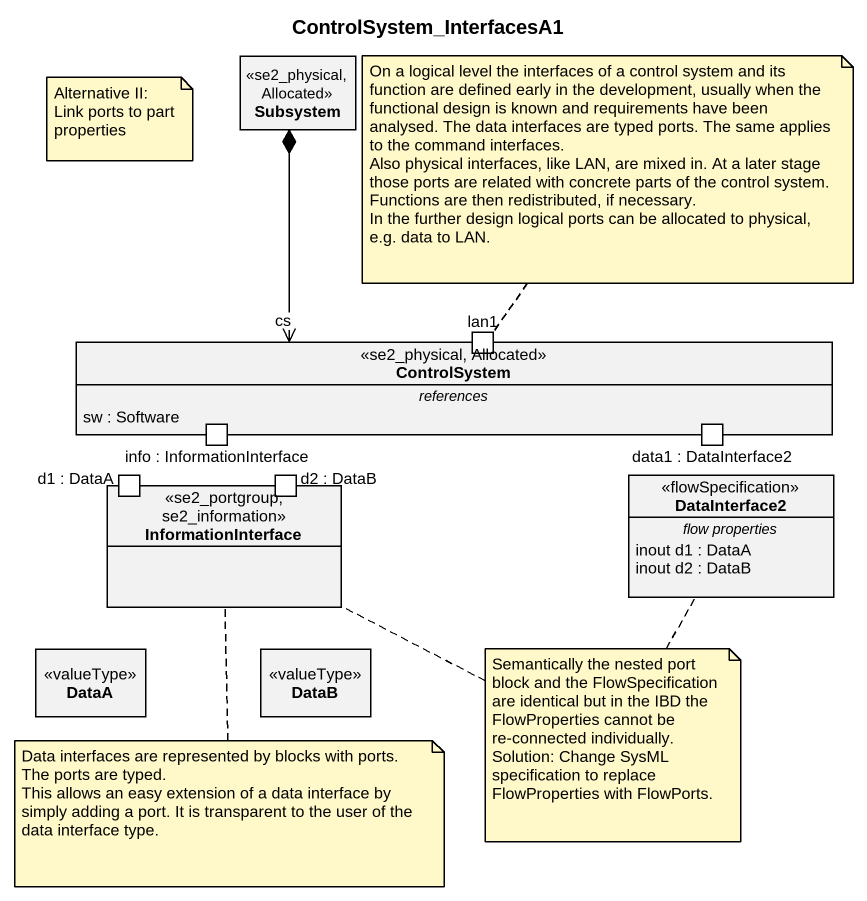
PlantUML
@startuml
title ControlSystem_InterfacesA1
allowmixing
hide circle
hide empty members
class Subsystem <<se2_physical, Allocated>>
class ControlSystem <<se2_physical, Allocated>> {
  -- references --
  sw : Software
  -- ports --
  info : InformationInterface
  data1 : DataInterface2
  lan1
}
rectangle InformationInterface <<se2_portgroup, se2_information>> {
  port "d1 : DataA" as d1_DataA
  port "d2 : DataB" as d2_DataB
}
interface DataInterface2 <<flowSpecification>> {
  -- flow properties --
  inout d1 : DataA
  inout d2 : DataB
}
class DataA <<valueType>>
class DataB <<valueType>>
Subsystem *--> "cs" ControlSystem
note as N1
  Alternative II:
  Link ports to part properties
end note
note top of ControlSystem
  On a logical level the interfaces of a control system and its function are defined early in the development, usually when the functional design is known and requirements have been analysed. The data interfaces are typed ports. The same applies to the command interfaces.
  Also physical interfaces, like LAN, are mixed in. At a later stage those ports are related with concrete parts of the control system.
  Functions are then redistributed, if necessary.
  In the further design logical ports can be allocated to physical, e.g. data to LAN.
end note
note as N3
  Semantically the nested port block and the FlowSpecification are identical but in the IBD the FlowProperties cannot be re-connected individually.
  Solution: Change SysML specification to replace FlowProperties with FlowPorts.
end note
N3 .. DataInterface2
N3 .. InformationInterface
note bottom of InformationInterface
  Data interfaces are represented by blocks with ports. The ports are typed.
  This allows an easy extension of a data interface by simply adding a port. It is transparent to the user of the data interface type.
end note
@enduml
